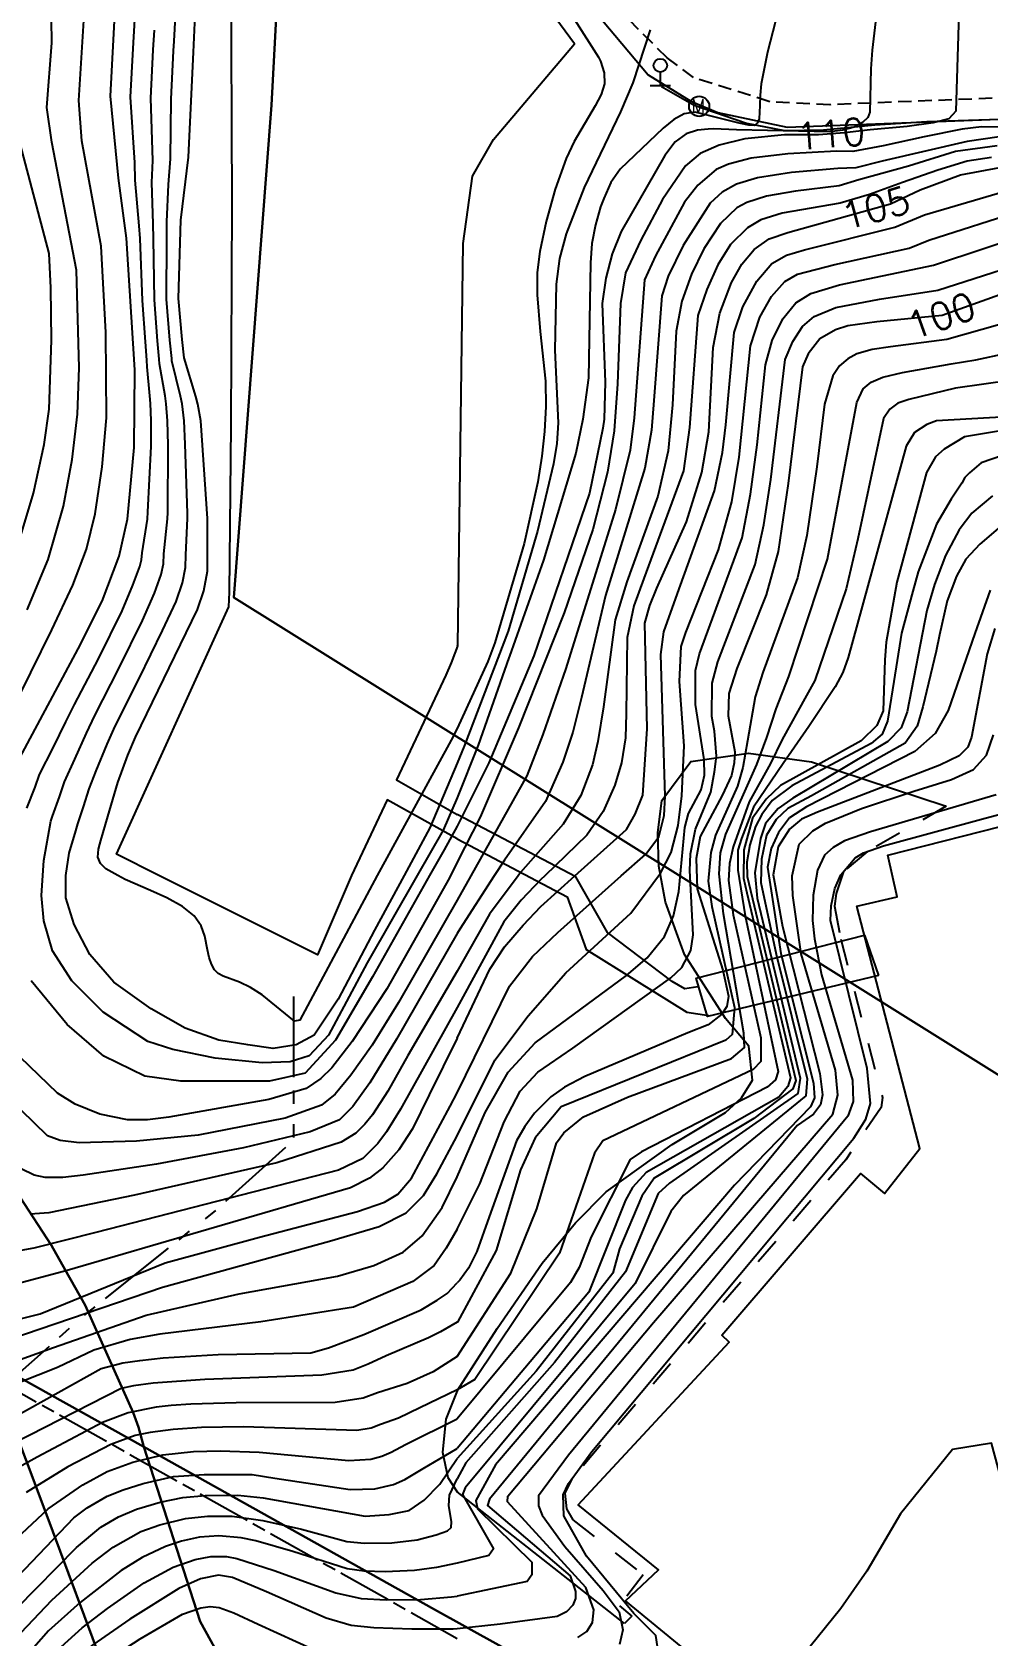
# Model space of a CAD drawing. Header units: feet. Extents: x 197796 to 199821, y 552499 to 555392.
# Drawn here: x 199085.2 to 199156.3, y 554191.9 to 554311.2 of the extents above; entities that cross this region are included whole.
import ezdxf
from ezdxf.enums import TextEntityAlignment as Align

# ---------------------------------------------------------------- set-up
doc = ezdxf.new("R2010")
doc.units = ezdxf.units.FT
doc.header["$MEASUREMENT"] = 0
for name, pattern in [('ANYANG1', [11.5, 6, -1, 1, -1.5, 1, -1]), ('ANYANG11', [1.5, 1, -0.5]), ('ANYANG6', [4, 2, -2]), ('JEON', [12, 4, -0.5, 1, -0.5, 4, -0.5, 1, -0.5])]:
    doc.linetypes.add(name, pattern=pattern)
for name, color, linetype in [('AAA008', 7, 'CONTINUOUS'), ('AAC006', 7, 'ANYANG1'), ('ADA085', 1, 'CONTINUOUS'), ('AE002', 1, 'ANYANG11'), ('AE0101', 7, 'CONTINUOUS'), ('AE200', 1, 'CONTINUOUS'), ('AE221', 7, 'CONTINUOUS'), ('AEE001', 7, 'CONTINUOUS'), ('AZ070', 7, 'CONTINUOUS'), ('AZ071', 7, 'ANYANG6'), ('CA0011', 7, 'CONTINUOUS'), ('CAA001', 7, 'CONTINUOUS'), ('CAA002', 30, 'CONTINUOUS'), ('EA0018', 7, 'JEON'), ('EA0118', 7, 'JEON'), ('wipco_지적', 20, 'CONTINUOUS')]:
    doc.layers.add(name, color=color, linetype=linetype)
doc.styles.add('GHS', font='ROMANS', dxfattribs={"bigfont": 'NGSW.shx'})
doc.styles.add('NGSW', font='ROMANS.shx', dxfattribs={"bigfont": 'NGSW.shx'})

# ---------------------------------------------------------------- blocks, each defined once
blk = doc.blocks.new('AE200')
at = {"layer": 'AE200'}
blk.add_circle((0, 0), 0.75, dxfattribs=at)
at = {"layer": 'AE200', "style": 'GHS'}
blk.add_text('M', height=1, dxfattribs=at).set_placement((-0.58, -0.48))
blk = doc.blocks.new('AEE001')
at = {"layer": 'AEE001', "color": 7}
for points in [[(-0.75, 0), (0.75, 0)], [(0, 1), (0, 0)]]:
    blk.add_lwpolyline(points, dxfattribs=at)
blk.add_circle((0, 1.5), 0.5, dxfattribs=at)

msp = doc.modelspace()

# ---------------------------------------------------------------- linework, layer by layer
at = {"layer": 'AAA008', "color": 255}
for points in [[(199135.79, 554189.14), (199129.31, 554194.47), (199131.75, 554196.79), (199125.77, 554201.63), (199137.02, 554213.73), (199136.46, 554214.25), (199146.79, 554226.28), (199148.56, 554224.79), (199151.19, 554228.14), (199146.52, 554246.17), (199149.52, 554246.85), (199148.83, 554249.96), (199158.57, 554252.43), (199159.35, 554249.35), (199167.48, 554251.26)], [(199169.66, 554191.03), (199169.16, 554191.95), (199160.84, 554190.24), (199156.54, 554206.2), (199153.62, 554205.74), (199149.75, 554200.96), (199147.26, 554196.69), (199145.32, 554193.91), (199143.04, 554191.09)]]:
    msp.add_lwpolyline(points, dxfattribs=at)
at = {"layer": 'AAC006', "color": 255, "flags": 128}
msp.add_lwpolyline([(199104.61, 554239.45), (199104.59, 554228.73), (199098.82, 554223.55), (199088.95, 554215.68), (199080.53, 554208.17), (199076.97, 554206.07), (199073.2, 554205.34), (199072.37, 554205.31)], dxfattribs=at)
at = {"layer": 'ADA085', "color": 255}
for points in [[(199094.59, 554248.46), (199091.44, 554250.04), (199099.8, 554268.45), (199099.85, 554269.54), (199099.97, 554281.9), (199100.04, 554298.42), (199099.97, 554316.26), (199101.23, 554319.94), (199110.46, 554329.13), (199116.79, 554323.12)], [(199116.79, 554265.5), (199116.82, 554265.58), (199117.22, 554295.48), (199117.92, 554300.49), (199119.47, 554303.21), (199125.51, 554310.32), (199122.74, 554314.13), (199125.62, 554314.41), (199130.98, 554308.03), (199134.17, 554306.06), (199136.18, 554305.21), (199141.34, 554304.13), (199184.03, 554305.73), (199195.7, 554308.49), (199197.56, 554308.79), (199202.05, 554308.66), (199204.42, 554308.15), (199205.25, 554307.74), (199206.77, 554306.14), (199207.92, 554303.25), (199207.86, 554301.31)], [(199116.79, 554265.5), (199116.61, 554265), (199116.32, 554264.28), (199115.94, 554263.36), (199112.27, 554255.57), (199116.78, 554252.99)], [(199116.78, 554251.18), (199111.56, 554254.07), (199108.92, 554248.45)], [(199134.67, 554240.17), (199133.71, 554240.01), (199132.78, 554240.55), (199127.95, 554244.22), (199125.61, 554248.34), (199116.78, 554252.99)], [(199116.78, 554251.18), (199124.96, 554246.86), (199126.38, 554242.94), (199133.87, 554238.27), (199135.51, 554238.03)]]:
    msp.add_lwpolyline(points, dxfattribs=at)
at = {"layer": 'ADA085', "color": 255, "flags": 128}
msp.add_lwpolyline([(199108.92, 554248.45), (199106.39, 554242.54), (199094.59, 554248.46)], dxfattribs=at)
at = {"layer": 'AE002', "color": 255}
msp.add_lwpolyline([(199205.25, 554307.74), (199205.03, 554309.2), (199202.08, 554310.02), (199198.51, 554310.06), (199194.45, 554309.63), (199187.48, 554307.93), (199183.52, 554307.28), (199182.3, 554306.9), (199178.72, 554306.6), (199164.07, 554306.58), (199144.51, 554305.8), (199140.03, 554306.02), (199134.37, 554307.82), (199132.39, 554309.28), (199127.12, 554314.56), (199126.28, 554314.57), (199125.62, 554314.41)], dxfattribs=at)
at = {"layer": 'AE0101', "color": 255}
msp.add_lwpolyline([(199148.13, 554241.02), (199135.4, 554237.95), (199134.55, 554240.81), (199147.08, 554244)], close=True, dxfattribs=at)
at = {"layer": 'AE221', "color": 255}
msp.add_lwpolyline([(199131.99, 554307.16), (199134.41, 554305.76), (199138.3, 554304.42), (199141.13, 554303.88), (199144.02, 554303.93), (199147.85, 554304.29), (199151.71, 554304.54), (199157.92, 554304.74), (199165.03, 554304.82), (199171.48, 554304.87), (199176.4, 554304.92), (199178.87, 554304.99), (199184.3, 554305.62), (199191.06, 554307.29), (199195.76, 554308.06), (199198.77, 554308.29), (199202.04, 554308.12), (199204.62, 554307.66), (199206.25, 554306.06), (199207.13, 554303.98), (199207.32, 554302.2), (199207.35, 554300.75)], dxfattribs=at)
at = {"layer": 'AZ070', "color": 255}
for points in [[(199116.78, 554210.11), (199119.74, 554214.75), (199123.11, 554219.6), (199125.58, 554222.6), (199127.86, 554224.92), (199132.77, 554228.43), (199136.73, 554230.82), (199137.92, 554231.91), (199138.74, 554233.23), (199138.47, 554235.75), (199136.74, 554237.82), (199133.69, 554242.57), (199132.28, 554246.47), (199131.78, 554249.14), (199131.71, 554251.63), (199132.01, 554254.04), (199134.15, 554256.93), (199138.45, 554257.56), (199143.14, 554256.91), (199153.15, 554253.6)], [(199129.23, 554192.79), (199116.78, 554202.6)]]:
    msp.add_lwpolyline(points, dxfattribs=at)
at = {"layer": 'AZ070', "color": 255, "flags": 128}
msp.add_lwpolyline([(199116.78, 554210.11), (199115.93, 554208.01), (199115.68, 554205.53), (199116.07, 554203.65), (199116.78, 554202.6)], dxfattribs=at)
at = {"layer": 'AZ071', "color": 255}
msp.add_lwpolyline([(199153.15, 554253.6), (199147.31, 554250.23), (199145.52, 554248.74), (199144.97, 554247.11), (199144.85, 554246.16), (199145.32, 554243.7), (199148.41, 554231.92), (199148.31, 554231.18), (199145.69, 554227.29), (199125.33, 554203.59), (199124.79, 554202.49), (199124.9, 554201.32), (199125.39, 554200.51), (199130.62, 554196.41), (199128.85, 554194.1), (199129.77, 554193.33), (199129.23, 554192.79)], dxfattribs=at)
at = {"layer": 'CAA001', "color": 255}
for points, elevation in [([(199154.16, 554314.19), (199153.88, 554305.32), (199153.35, 554304.75), (199152.19, 554304.44), (199150.25, 554304.17), (199147.5, 554303.94), (199145.59, 554303.71), (199143.67, 554303.55), (199141.13, 554303.55), (199138.18, 554303.26), (199136.28, 554302.79), (199134.85, 554302.18), (199133.76, 554301.25), (199132.05, 554298.74), (199130.44, 554295.72), (199129.31, 554293.29), (199128.92, 554291.02), (199128.71, 554285.04), (199128.46, 554281.53), (199127.96, 554278.46), (199126.88, 554274.19), (199124.74, 554268), (199121.34, 554259.44), (199118.49, 554252.8), (199116.78, 554249.45)], 110), ([(199116.78, 554236.35), (199119.2, 554241.47), (199120.31, 554243.13), (199121.69, 554244.75), (199123, 554246.15), (199125.54, 554248.42), (199129.38, 554251.86), (199130.01, 554253.02), (199130.58, 554254.42), (199130.9, 554259.37), (199130.75, 554267.22), (199131.12, 554268.55), (199131.62, 554269.83), (199133.83, 554274.77), (199134.98, 554278.43), (199135.49, 554281.46), (199135.83, 554287.74), (199136.31, 554290.29), (199137.18, 554292.57), (199137.96, 554293.94), (199138.87, 554295.02), (199139.98, 554295.82), (199141.38, 554296.3), (199149.02, 554298.42), (199151.22, 554299.47), (199154.22, 554300.59), (199157.16, 554301.12)], 105), ([(199161.43, 554293.18), (199152.87, 554290.12), (199148, 554289.65), (199145.83, 554289.34), (199144.93, 554289.06), (199143.77, 554288.37), (199142.9, 554287.27), (199142.47, 554286.29), (199141.4, 554277.62), (199140.65, 554272.56), (199139.76, 554269.32), (199137.59, 554263.85), (199136.98, 554261.99), (199136.93, 554260.32), (199137.43, 554257.66), (199137.39, 554256.82), (199137.19, 554255.89), (199136.5, 554254.39), (199134.85, 554251.35), (199134.56, 554249.71), (199134.64, 554247.45), (199136.54, 554241.4), (199136.97, 554239.46), (199136.83, 554238.69), (199136.46, 554238.12), (199135.45, 554237.33), (199133.94, 554236.75), (199126.28, 554233.49), (199124.76, 554232.69), (199123.74, 554231.99), (199122.52, 554230.76), (199121.82, 554229.78), (199121.2, 554228.71), (199119.15, 554223.05), (199118.25, 554220.47), (199117.62, 554219.24), (199116.97, 554218.34), (199116.78, 554218.14)], 100), ([(199158.84, 554281.81), (199154.51, 554281.09), (199153, 554280.17), (199152.36, 554279.61), (199151.7, 554278.44), (199149.49, 554270.28), (199148.69, 554265.8), (199148.59, 554264.5), (199148.47, 554260.7), (199148.01, 554259.6), (199146.84, 554258.47), (199140.83, 554255.15), (199139.76, 554254.14), (199138.75, 554252.72), (199138.1, 554250.36), (199138.08, 554248.24), (199138.33, 554247.17), (199141.58, 554233.39), (199141.37, 554232.74), (199140.7, 554231.96), (199130.84, 554226.36), (199129.83, 554225.23), (199129.3, 554224.3), (199126.57, 554217.45), (199116.78, 554205.82)], 95), ([(199156.78, 554266.82), (199156.22, 554264.93), (199155.04, 554258.73), (199154.76, 554257.99), (199154.12, 554257.36), (199152.68, 554256.66), (199143.59, 554253.15), (199142.39, 554252.64), (199141.49, 554251.89), (199140.67, 554250.57), (199140.28, 554248.49), (199140.97, 554244.66), (199143.77, 554233.71), (199143.96, 554232.12), (199143.82, 554231.38), (199143.28, 554230.7), (199142.08, 554229.86), (199119.17, 554202.04), (199119.04, 554201.58), (199125.19, 554196.34), (199125.59, 554195.18), (199125.58, 554194.65), (199125.37, 554194.17), (199124.91, 554193.65), (199124.21, 554193.31), (199119.97, 554192.75), (199116.78, 554192.4)], 90)]:
    msp.add_lwpolyline(points, dxfattribs=dict(at, elevation=elevation))
at = {"layer": 'CAA001', "color": 255, "flags": 128}
for points, elevation in [([(199083.86, 554256.51), (199088.58, 554265.31), (199090.36, 554268.86), (199091.64, 554272.21), (199092.25, 554274.96), (199092.74, 554280.29), (199092.79, 554286.07), (199092.18, 554295.87), (199091.57, 554300.33), (199090.98, 554306.43), (199091.34, 554312.96)], 110), ([(199116.78, 554249.45), (199116.2, 554248.27), (199114.76, 554245.71), (199111.54, 554240.01), (199108.97, 554236.1), (199107.45, 554234.13), (199106.64, 554233.34), (199105.53, 554232.59), (199102.76, 554231.79), (199095.32, 554230.47), (199093.74, 554230.27), (199092.24, 554230.26), (199090.19, 554230.69), (199088.35, 554231.44), (199087.03, 554232.26), (199084.27, 554234.92)], 110), ([(199116.78, 554236.35), (199114.69, 554232.13), (199113.45, 554229.6), (199112.44, 554228.03), (199111.24, 554226.69), (199110.25, 554225.93), (199108.83, 554225.22), (199087.76, 554219.05), (199083.78, 554218)], 105), ([(199082.83, 554207.61), (199090.28, 554211.76), (199091.89, 554212.19), (199093.16, 554212.37), (199094.91, 554212.55), (199098.99, 554212.8), (199105.88, 554212.94), (199107.2, 554213.3), (199109.83, 554214.3), (199114.11, 554216.14), (199115.29, 554216.85), (199116.03, 554217.36), (199116.78, 554218.14)], 100), ([(199079.92, 554191.96), (199088.25, 554200.65), (199089.25, 554201.39), (199090.74, 554202.26), (199091.92, 554202.74), (199093.42, 554203.22), (199095.68, 554203.72), (199097.95, 554203.88), (199101.52, 554203.87), (199103.2, 554203.61), (199108.82, 554202.77), (199110.64, 554202.82), (199112.03, 554203.13), (199112.88, 554203.52), (199114.25, 554204.33), (199116.78, 554205.82)], 95), ([(199116.78, 554192.4), (199116.48, 554192.37), (199113.41, 554192.37), (199110.58, 554192.48), (199108.9, 554192.65), (199107.04, 554193.19), (199102.6, 554195.16), (199100.07, 554196.22), (199099.02, 554196.4), (199097.67, 554196.11), (199096.08, 554195.41), (199092.42, 554193.11), (199089.66, 554191.2), (199088.08, 554189.96), (199087.15, 554189.02), (199080.6, 554179.74)], 90)]:
    msp.add_lwpolyline(points, dxfattribs=dict(at, elevation=elevation))
at = {"layer": 'CAA002', "color": 255, "flags": 128}
for points, elevation in [([(199116.78, 554259.39), (199116.32, 554258.52), (199110.83, 554248.45), (199105.08, 554237.68), (199104.68, 554237.62), (199102.28, 554239.57), (199101.4, 554240.11), (199100.58, 554240.5), (199099.37, 554240.95), (199098.99, 554241.15), (199098.72, 554241.44), (199098.5, 554241.86), (199098.33, 554242.35), (199098.2, 554242.91), (199098, 554243.94), (199097.72, 554244.7), (199097.2, 554245.45), (199096.33, 554246.15), (199095.17, 554246.78), (199093.96, 554247.34), (199092.08, 554248.15), (199091.52, 554248.46), (199090.63, 554248.94), (199090.25, 554249.33), (199090.05, 554249.82), (199090.1, 554250.41), (199090.19, 554250.78), (199090.27, 554251.05), (199090.79, 554252.85), (199091.53, 554255.38), (199092.27, 554257.41), (199092.85, 554258.74), (199097.46, 554268.23), (199097.93, 554269.62), (199098.21, 554271.09), (199098.2, 554275.01), (199097.71, 554282.27), (199097.49, 554283.53), (199097.34, 554284.1), (199096.47, 554286.97), (199096.31, 554288.33), (199096.04, 554291.39), (199096.22, 554297.22), (199096.79, 554301.9), (199097.16, 554309.72), (199097.37, 554314.09)], 114), ([(199081.91, 554257.21), (199086.63, 554266.72), (199088.17, 554270.04), (199089.19, 554272.74), (199089.84, 554275.37), (199090.36, 554278.86), (199090.68, 554282.49), (199090.64, 554288.85), (199090.29, 554295.28), (199088.85, 554303.12), (199088.63, 554306.11), (199089.05, 554312.87)], 109), ([(199084.76, 554253.45), (199085.37, 554255.03), (199085.71, 554255.97), (199086.71, 554257.96), (199087.65, 554259.88), (199088.31, 554261.17), (199090.09, 554264.57), (199091.86, 554268.13), (199092.65, 554270.06), (199093.17, 554271.44), (199093.28, 554271.93), (199093.33, 554272.45), (199093.74, 554274.97), (199093.77, 554275.51), (199094.01, 554280.37), (199094, 554282.31), (199093.95, 554283.56), (199093.92, 554284.14), (199093.71, 554286.3), (199093.68, 554286.8), (199093.58, 554288.16), (199093.37, 554291.22), (199093.18, 554295.84), (199093.11, 554296.79), (199092.81, 554300.18), (199092.8, 554301.51), (199092.48, 554306.36), (199092.67, 554309.97), (199092.8, 554312.15)], 111), ([(199084.79, 554268.22), (199086.34, 554271.97), (199087.48, 554275.93), (199088.13, 554279.39), (199088.54, 554282.77), (199088.66, 554286.21), (199088.45, 554293.5), (199086.61, 554303), (199086.24, 554305.58), (199086.62, 554310.41), (199086.59, 554312.13)], 108), ([(199116.78, 554256.8), (199114.74, 554251.99), (199112.83, 554248.45), (199110.62, 554244.37), (199107.93, 554239.25), (199106.13, 554236.56), (199104.79, 554235.85), (199103.08, 554235.58), (199101.2, 554235.85), (199099.04, 554236.2), (199096.53, 554237.1), (199094.02, 554238.54), (199091.24, 554240.51), (199089.44, 554242.57), (199088.28, 554244.81), (199087.65, 554246.79), (199087.65, 554248.31), (199087.67, 554248.46), (199087.92, 554250.11), (199088.41, 554251.77), (199088.56, 554252.29), (199088.98, 554253.57), (199089.39, 554254.89), (199089.93, 554256.24), (199090.73, 554258.23), (199091.34, 554259.55), (199093.11, 554263.11), (199094.86, 554266.68), (199095.86, 554268.84), (199096.34, 554270.23), (199096.57, 554271.37), (199096.58, 554272.3), (199096.71, 554275), (199096.71, 554275.41), (199096.55, 554280.55), (199096.47, 554282.28), (199096.31, 554283.54), (199096.2, 554284.11), (199095.55, 554286.75), (199095.54, 554286.92), (199095.4, 554288.27), (199095.15, 554291.33), (199095.18, 554295.78), (199095.18, 554297.08), (199095.29, 554299.87), (199095.46, 554301.77), (199095.49, 554306.22), (199095.66, 554309.8), (199095.71, 554310.53), (199095.82, 554312.35)], 113), ([(199116.78, 554254.22), (199115.73, 554251.81), (199113.81, 554248.45), (199110.08, 554241.94), (199107.21, 554236.56), (199105.77, 554235.04), (199104.34, 554234.59), (199102.27, 554234.5), (199098.77, 554234.86), (199095.63, 554235.49), (199093.75, 554236.11), (199090.43, 554238.27), (199088.1, 554240.6), (199086.66, 554242.84), (199086.03, 554245.08), (199085.85, 554246.97), (199085.96, 554248.46), (199086.03, 554249.57), (199086.55, 554252.49), (199086.66, 554252.87), (199087.18, 554254.3), (199087.55, 554255.43), (199088.32, 554257.1), (199089.19, 554259.05), (199089.82, 554260.36), (199091.6, 554263.84), (199093.36, 554267.41), (199094.26, 554269.45), (199094.76, 554270.84), (199094.92, 554271.65), (199094.96, 554272.37), (199095.22, 554274.98), (199095.24, 554275.46), (199095.28, 554280.46), (199095.23, 554282.29), (199095.13, 554283.55), (199095.06, 554284.13), (199094.63, 554286.52), (199094.61, 554286.86), (199094.49, 554288.22), (199094.26, 554291.27), (199094.18, 554295.81), (199094.15, 554296.94), (199094.05, 554300.02), (199094.13, 554301.64), (199093.98, 554306.29), (199094.17, 554309.89), (199094.25, 554311.34)], 112), ([(199083.86, 554272.25), (199085.26, 554276.89), (199086.05, 554280.52), (199086.42, 554283.14), (199086.6, 554288.27), (199086.55, 554292.17), (199086.41, 554294.73), (199084.19, 554303.19)], 107), ([(199116.78, 554252.12), (199115.8, 554250.36), (199114.73, 554248.45), (199110.48, 554240.91), (199107.73, 554236.19), (199105.46, 554233.73), (199102.81, 554233.14), (199099.36, 554233.14), (199096.21, 554233.14), (199093.55, 554233.53), (199090.5, 554235.01), (199087.75, 554237.37), (199085.09, 554240.62)], 111), ([(199116.78, 554246.62), (199112.41, 554238.99), (199110.44, 554235.82), (199108.87, 554233.6), (199107.69, 554232.18), (199106.68, 554231.36), (199103.98, 554230.39), (199097.5, 554229.14), (199092.93, 554228.67), (199088.66, 554228.56), (199087.23, 554228.73), (199086.29, 554229.09), (199084.35, 554230.99)], 109), ([(199116.78, 554244.13), (199112.27, 554236.27), (199110.29, 554233.03), (199109.01, 554231.25), (199108.02, 554230.27), (199105.85, 554229.37), (199100.88, 554228.19), (199094.41, 554226.98), (199088.96, 554226.16), (199087.44, 554225.98), (199086.13, 554225.98), (199085.3, 554226.15), (199084.34, 554226.62)], 108), ([(199116.78, 554241.34), (199113.11, 554235.05), (199111.61, 554232.39), (199110.47, 554230.64), (199109.91, 554229.94), (199109.24, 554229.28), (199108.15, 554228.6), (199103.36, 554227.06), (199092.78, 554224.66), (199086.4, 554223.36), (199085.01, 554223.26)], 107), ([(199116.78, 554238.63), (199112.57, 554231.06), (199111.52, 554229.38), (199110.87, 554228.51), (199109.76, 554227.4), (199107.94, 554226.52), (199089.9, 554221.88), (199085.28, 554220.71), (199084.03, 554220.5)], 106), ([(199082.94, 554215.13), (199085.75, 554215.83), (199095.05, 554219.63), (199102.06, 554221.53), (199109.37, 554223.44), (199111.37, 554224.14), (199112.37, 554224.74), (199113.37, 554225.94), (199116.25, 554231.29), (199116.78, 554232.27)], 104), ([(199082.54, 554213.63), (199085.75, 554214.73), (199094.85, 554217.83), (199107.27, 554221.23), (199110.97, 554222.33), (199112.97, 554223.34), (199114.27, 554224.64), (199115.27, 554226.24), (199116.78, 554229.08)], 103), ([(199081.14, 554211.33), (199086.75, 554213.33), (199093.65, 554215.73), (199100.56, 554217.33), (199107.87, 554218.63), (199110.57, 554219.43), (199112.77, 554220.43), (199114.17, 554221.63), (199115.67, 554223.74), (199116.78, 554226.04)], 102), ([(199116.78, 554222.14), (199115.97, 554220.73), (199115.07, 554219.43), (199113.47, 554218.23), (199109.07, 554216.33), (199102.16, 554215.23), (199094.65, 554214.33), (199092.45, 554213.93), (199089.75, 554213.13), (199087.05, 554211.83), (199078.64, 554208.53)], 101), ([(199116.78, 554212.65), (199115, 554211.52), (199113.06, 554210.66), (199110.85, 554209.96), (199109.78, 554209.55), (199107.7, 554209.24), (199100.33, 554209.22), (199096.96, 554209.12), (199095.51, 554209.02), (199094.37, 554208.9), (199092.29, 554208.46), (199090.39, 554207.74), (199085.52, 554205.16), (199081.04, 554202.69)], 98), ([(199116.78, 554210.18), (199114, 554208.84), (199112.4, 554208.08), (199111.06, 554207.6), (199110.38, 554207.33), (199109.32, 554207.15), (199100.88, 554207.43), (199097.76, 554207.37), (199095.65, 554207.22), (199093.94, 554207), (199092.82, 554206.79), (199091.02, 554206.11), (199087.82, 554204.46), (199084.71, 554202.55)], 97), ([(199079.56, 554189.43), (199088.45, 554198.44), (199090.26, 554199.95), (199091.59, 554200.73), (199092.91, 554201.3), (199094.67, 554201.83), (199096.36, 554202.17), (199098.02, 554202.31), (199100.45, 554202.35), (199102.35, 554202.15), (199109.92, 554200.79), (199111.72, 554200.91), (199113.21, 554201.21), (199114.33, 554201.97), (199115.49, 554203.17), (199116.78, 554205.06)], 94), ([(199116.78, 554197.29), (199115.23, 554196.96), (199113.61, 554196.75), (199111.41, 554196.64), (199109.85, 554196.69), (199108.6, 554196.86), (199104.55, 554198.16), (199101.79, 554198.95), (199100.7, 554199.18), (199099.05, 554199.32), (199097.61, 554199.21), (199096.27, 554198.93), (199095.07, 554198.53), (199093.33, 554197.71), (199091.77, 554196.73), (199088.74, 554194.36), (199086.36, 554192.25), (199080.18, 554185.22)], 92), ([(199081.41, 554183.94), (199087.31, 554191.06), (199088.87, 554192.46), (199090.76, 554193.92), (199093.5, 554195.82), (199095.64, 554196.99), (199097.28, 554197.56), (199098.44, 554197.78), (199099.61, 554197.79), (199100.39, 554197.64), (199103.15, 554196.73), (199107.75, 554195.07), (199109.64, 554194.65), (199111.5, 554194.55), (199114.04, 554194.57), (199116.36, 554194.77), (199116.78, 554194.82)], 91), ([(199084.38, 554182.36), (199087.96, 554187.48), (199089.12, 554188.8), (199090.01, 554189.52), (199091.28, 554190.41), (199093.2, 554191.66), (199096.34, 554193.5), (199097.71, 554193.96), (199098.41, 554194.07), (199099.08, 554193.99), (199100.15, 554193.58), (199101.97, 554192.74), (199107.62, 554190.17), (199109.65, 554189.67), (199111.27, 554189.52), (199114.82, 554189.4), (199116.78, 554189.44)], 89)]:
    msp.add_lwpolyline(points, dxfattribs=dict(at, elevation=elevation))
at = {"layer": 'CAA002', "color": 255}
for points, elevation in [([(199123.89, 554314.69), (199127.3, 554309.34), (199127.43, 554309.05), (199127.72, 554308.17), (199127.75, 554307.35), (199127.5, 554306.56), (199127.04, 554305.71), (199125.48, 554303.07), (199124.89, 554301.8), (199124.06, 554299.51), (199123.39, 554297.12), (199122.92, 554294.87), (199122.72, 554293.31), (199122.72, 554291.65), (199122.96, 554288.93), (199123.36, 554285.23), (199123.38, 554283.35), (199123.28, 554281.49), (199123.08, 554279.64), (199122.77, 554277.73), (199121.75, 554273.16), (199119.57, 554265.76), (199119.05, 554264.36), (199116.78, 554259.39)], 114), ([(199140.85, 554313.55), (199139.86, 554309.71), (199139.4, 554307.36), (199139.32, 554306.5), (199139.3, 554305.73), (199139.25, 554304.75), (199139.13, 554304.45), (199138.9, 554304.26), (199138.47, 554304.28), (199137.76, 554304.43), (199134.48, 554305.25), (199133.67, 554305.13), (199132.9, 554304.71), (199132.11, 554304.05), (199128.91, 554301), (199128.22, 554300.01), (199127.68, 554298.83), (199127.45, 554298.19), (199127.07, 554296.85), (199126.79, 554295.47), (199126.69, 554294.03), (199126.55, 554285.47), (199126.13, 554282.39), (199125.6, 554279.87), (199123.2, 554271.92), (199120.68, 554264.78), (199120.62, 554264.65), (199118.33, 554258.15), (199116.78, 554254.22)], 112), ([(199147.99, 554312.8), (199147.64, 554309.86), (199147.56, 554308.48), (199147.49, 554305.24), (199147.33, 554304.84), (199146.94, 554304.47), (199146.31, 554304.14), (199145.48, 554303.9), (199144.47, 554303.78), (199137.57, 554303.92), (199135.85, 554304), (199135.45, 554303.99), (199134.65, 554303.9), (199133.81, 554303.64), (199133, 554303.04), (199132.23, 554302.03), (199128.98, 554296.37), (199128.32, 554294.71), (199127.84, 554292.9), (199127.56, 554291.01), (199127.79, 554285.16), (199127.71, 554282.4), (199127.61, 554281.73), (199126.62, 554276.89), (199122.48, 554264.79), (199119.13, 554256.82), (199116.78, 554252.12)], 111), ([(199131.14, 554311.36), (199129.84, 554307.42), (199128.92, 554305.26), (199126.23, 554299.65), (199124.89, 554296.2), (199124.4, 554294.36), (199124.14, 554292.45), (199124.05, 554287.54), (199124.28, 554282.12), (199124.2, 554280.58), (199123.94, 554279.07), (199122.76, 554274.08), (199120.56, 554266.62), (199117.29, 554258.06), (199116.78, 554256.8)], 113), ([(199158.77, 554304.1), (199155.78, 554304.16), (199154.35, 554303.99), (199151.52, 554303.41), (199148.47, 554302.75), (199146.22, 554302.32), (199145.01, 554302.33), (199141.39, 554302.15), (199138.65, 554301.82), (199136.97, 554301.38), (199136.04, 554300.99), (199134.69, 554299.82), (199133.69, 554298.55), (199131.52, 554294.56), (199130.72, 554292.76), (199129.94, 554282.49), (199129.65, 554280.09), (199128.55, 554275.67), (199124.85, 554263.84), (199123.16, 554258.93), (199121.95, 554255.87), (199117.79, 554248.42), (199116.78, 554246.62)], 109), ([(199160.66, 554303.92), (199154.71, 554303.05), (199148.4, 554301.59), (199146.44, 554301.09), (199145.1, 554301.05), (199141.65, 554300.75), (199139.12, 554300.37), (199137.55, 554299.88), (199136.48, 554299.29), (199135.61, 554298.48), (199133.6, 554295.32), (199132.47, 554293.05), (199132, 554291.57), (199131.41, 554283.78), (199131.24, 554281.59), (199130.75, 554278.75), (199127.81, 554269.29), (199126.02, 554261.69), (199125.39, 554259.11), (199124.65, 554256.89), (199123.36, 554253.95), (199120.29, 554249.58), (199119.54, 554248.42), (199116.97, 554244.46), (199116.78, 554244.13)], 108), ([(199156.96, 554302.75), (199153.84, 554302.32), (199150.36, 554301.23), (199146.66, 554300.22), (199145.19, 554299.77), (199141.94, 554299.36), (199139.78, 554298.99), (199138.32, 554298.52), (199137.59, 554298.13), (199136.37, 554296.96), (199135.14, 554295.08), (199134.22, 554293.18), (199133.48, 554291.19), (199133.06, 554288.95), (199132.79, 554283.48), (199132.47, 554280.04), (199131.7, 554276.68), (199129.39, 554270.29), (199128.54, 554267.48), (199127.67, 554261), (199127.25, 554258.41), (199126.85, 554256.69), (199125.97, 554254.4), (199124.66, 554252.27), (199121.49, 554248.66), (199121.31, 554248.42), (199119.19, 554245.58), (199116.78, 554241.34)], 107), ([(199156.53, 554301.88), (199154.71, 554301.59), (199152.53, 554300.94), (199149.92, 554300), (199147.45, 554299.13), (199145.28, 554298.47), (199140.96, 554297.72), (199139.38, 554297.24), (199138.37, 554296.64), (199137.12, 554295.4), (199136.17, 554293.88), (199135.34, 554292.06), (199134.69, 554290.12), (199134.05, 554281.78), (199133.61, 554278.55), (199130.66, 554270.55), (199129.92, 554268.51), (199129.43, 554266.15), (199129.34, 554260.51), (199129.29, 554258.69), (199129, 554256.83), (199128.5, 554255.18), (199127.64, 554253.22), (199126.43, 554251.44), (199123.29, 554248.42), (199123, 554248.14), (199121.54, 554246.61), (199120.24, 554245.01), (199116.78, 554238.63)], 106), ([(199116.78, 554232.27), (199120.67, 554240.21), (199122.37, 554242.42), (199124.27, 554244.22), (199128.99, 554248.42), (199130.78, 554250.02), (199131.78, 554251.32), (199132.18, 554252.92), (199132.26, 554254.36), (199131.92, 554264.9), (199132.14, 554266.58), (199133.16, 554269.44), (199135.91, 554277.06), (199136.52, 554279.91), (199136.76, 554281.97), (199137.39, 554288.86), (199138.03, 554290.77), (199139.07, 554292.66), (199140.18, 554293.98), (199141.28, 554294.61), (199142.62, 554294.99), (199149.35, 554296.69), (199151.55, 554297.6), (199158.38, 554299.62)], 104), ([(199116.78, 554229.08), (199119.57, 554234.71), (199122.07, 554238.01), (199124.87, 554241.21), (199129.7, 554245.64), (199131.91, 554248.63), (199132.71, 554250.16), (199133.22, 554252.17), (199133.5, 554254.38), (199133.66, 554258.09), (199133.31, 554262.88), (199133.44, 554265.48), (199133.79, 554266.54), (199136.21, 554272.67), (199137.2, 554276.26), (199137.76, 554279.58), (199138.61, 554287.87), (199139.3, 554289.98), (199140.16, 554291.53), (199141.15, 554292.64), (199142.09, 554293.2), (199144.88, 554293.91), (199150.41, 554295.12), (199151.88, 554295.73), (199158.83, 554297.96)], 103), ([(199116.78, 554226.04), (199118.87, 554230.81), (199120.57, 554233.81), (199122.57, 554236.01), (199129.38, 554241.01), (199130.9, 554242.33), (199132.19, 554243.92), (199132.88, 554245.45), (199133.26, 554247.25), (199133.71, 554252.03), (199133.99, 554253.07), (199134.92, 554254.83), (199135.17, 554255.91), (199135.16, 554257.07), (199134.5, 554261.16), (199134.51, 554263.71), (199134.8, 554264.94), (199137.97, 554273.58), (199138.6, 554276.81), (199139.1, 554280.5), (199139.71, 554286.44), (199140.22, 554288.25), (199141.01, 554289.86), (199141.98, 554291.05), (199143.1, 554291.76), (199145.23, 554292.39), (199152.21, 554293.86), (199159.93, 554296.41)], 102), ([(199116.78, 554222.14), (199118.47, 554225.51), (199120.27, 554230.11), (199121.47, 554232.41), (199122.77, 554233.81), (199125.37, 554235.61), (199132.67, 554240.84), (199133.48, 554241.61), (199134.16, 554242.88), (199134.33, 554244.03), (199134.09, 554248.81), (199134.13, 554250.05), (199134.51, 554251.89), (199135.65, 554254.66), (199135.93, 554256.15), (199136.07, 554257.33), (199135.92, 554259.18), (199135.73, 554260.29), (199135.75, 554262.77), (199136.16, 554264.35), (199138.94, 554271.6), (199139.6, 554274.55), (199140.12, 554277.92), (199141.19, 554286.84), (199141.74, 554288.17), (199142.47, 554289.29), (199143.33, 554290.05), (199144.94, 554290.71), (199148.21, 554291.32), (199152.54, 554291.99), (199161.34, 554294.82)], 101), ([(199157.15, 554289.44), (199153.2, 554288.32), (199149.02, 554287.78), (199147.65, 554287.58), (199146.51, 554287.27), (199145.83, 554286.89), (199145.22, 554286.36), (199144.73, 554285.63), (199144.1, 554283.52), (199143.53, 554278.86), (199142.78, 554273.75), (199142.09, 554270.59), (199139.52, 554263.55), (199138.95, 554261.75), (199138.37, 554258.46), (199138.04, 554256.49), (199137.63, 554255.09), (199135.99, 554251.44), (199135.66, 554250.17), (199135.45, 554248.03), (199135.72, 554246.15), (199137.41, 554238.63), (199137.24, 554236.63), (199136.77, 554236.19), (199124.52, 554231.24), (199122.57, 554228.93), (199121.5, 554226.55), (199119.69, 554220.54), (199116.79, 554215.22), (199116.78, 554215.21)], 99), ([(199116.78, 554212.65), (199120.77, 554218.86), (199122.71, 554223.65), (199124.17, 554228.57), (199124.72, 554229.31), (199126.18, 554230.5), (199129.44, 554231.95), (199137.18, 554234.83), (199138.15, 554235.65), (199138.11, 554236.73), (199136.58, 554245.59), (199136.27, 554248.57), (199136.36, 554250.13), (199136.77, 554251.52), (199139.07, 554256.7), (199139.81, 554258.71), (199140.51, 554260.84), (199141.45, 554263.26), (199144.34, 554271.99), (199146.52, 554283.64), (199146.99, 554284.66), (199147.57, 554285.15), (199148.45, 554285.53), (199149.92, 554285.87), (199153.53, 554286.51), (199155.36, 554286.82), (199157.68, 554287.31)], 98), ([(199158.07, 554285.3), (199153.86, 554284.7), (199150.37, 554283.86), (199149.56, 554283.58), (199148.97, 554283.15), (199148.49, 554282.46), (199146.59, 554273.49), (199145.71, 554269.77), (199143.39, 554262.96), (199142.77, 554261.83), (199140.96, 554258.58), (199140.09, 554256.78), (199138.49, 554253.94), (199137.3, 554250.58), (199137.05, 554249.35), (199136.97, 554248.07), (199137.32, 554245.53), (199139.36, 554236.37), (199139.38, 554234.62), (199138.8, 554234.01), (199127.61, 554228.7), (199126.99, 554227.78), (199124.39, 554220.36), (199118.08, 554210.95), (199116.78, 554210.18)], 97), ([(199159, 554282.66), (199152.43, 554282.29), (199151.73, 554282.01), (199150.8, 554281.4), (199150.17, 554280.39), (199145.87, 554264.67), (199145.48, 554263.55), (199144.9, 554262.49), (199142.93, 554259.53), (199141.04, 554256.78), (199138.82, 554253.53), (199137.92, 554251.19), (199137.67, 554250.33), (199137.67, 554248.85), (199138.2, 554245.45), (199140.66, 554233.87), (199140.46, 554233.25), (199139.84, 554232.71), (199130.49, 554227.9), (199129.64, 554227.33), (199126.75, 554221.57), (199125.85, 554219.28), (199125.2, 554218.17), (199116.78, 554208.03)], 96), ([(199157.36, 554279.7), (199155.76, 554279.16), (199154.9, 554278.42), (199154.55, 554278.05), (199154.32, 554277.63), (199153.53, 554276.45), (199152.45, 554274.58), (199151.08, 554271.04), (199150.68, 554269.61), (199149.84, 554266.48), (199149.44, 554263.98), (199148.79, 554259.94), (199148.39, 554258.97), (199147.58, 554258.28), (199141.68, 554255.13), (199140.22, 554254.04), (199139.45, 554252.99), (199138.97, 554252.1), (199138.56, 554250.73), (199138.32, 554249.43), (199138.36, 554248.37), (199141.98, 554233.2), (199141.76, 554232.57), (199138.84, 554230.36), (199131.43, 554225.93), (199130.51, 554224.58), (199128.85, 554220.67), (199128.35, 554218.86), (199122.66, 554211.57), (199116.78, 554205.06)], 94), ([(199156.6, 554276.7), (199155.07, 554275.41), (199154.21, 554274.26), (199154.12, 554274.18), (199153.1, 554272.27), (199152.3, 554270.1), (199151.73, 554268.16), (199150.25, 554260.62), (199149.81, 554259.43), (199148.83, 554258.41), (199141.75, 554254.2), (199140.65, 554253.44), (199139.72, 554252.33), (199139.35, 554251.2), (199138.92, 554248.64), (199139.09, 554246.76), (199142.3, 554233.38), (199142.12, 554232.23), (199132.58, 554225.55), (199131.74, 554224.78), (199129.29, 554218.97), (199124.03, 554212.22), (199117.41, 554204.74), (199116.78, 554203.55)], 93), ([(199158.25, 554275.3), (199155.66, 554273.1), (199154.63, 554271.98), (199153.93, 554270.73), (199153.24, 554268.88), (199152.66, 554266.35), (199152.42, 554265.15), (199151.41, 554260.99), (199151.01, 554259.57), (199150.1, 554258.3), (199143.13, 554254.38), (199141.38, 554253.43), (199140.51, 554252.61), (199139.8, 554251.46), (199139.41, 554249.66), (199139.36, 554247.92), (199140.51, 554242.6), (199142.82, 554233.32), (199142.72, 554232.06), (199133.62, 554224.65), (199132.68, 554223.46), (199130.01, 554218.1), (199117.37, 554202.88), (199117.17, 554202.4), (199119.48, 554198.36), (199119.12, 554197.85), (199116.78, 554197.29)], 92), ([(199156.42, 554269.67), (199155.3, 554266.46), (199153.31, 554260.73), (199152.35, 554259.01), (199150.82, 554257.68), (199142.77, 554253.56), (199141.51, 554252.73), (199140.68, 554251.66), (199140.14, 554250.46), (199139.87, 554249.07), (199140.86, 554242.64), (199143.28, 554232.99), (199143.37, 554231.91), (199143.07, 554231.24), (199137.41, 554225.41), (199119.63, 554204.6), (199118.16, 554201.95), (199118.3, 554201.32), (199122.32, 554197.37), (199122.34, 554196.42), (199121.98, 554195.93), (199116.78, 554194.82)], 91), ([(199125.75, 554191.75), (199126.43, 554192.19), (199126.85, 554192.88), (199126.94, 554193.8), (199126.35, 554195.48), (199120.51, 554201.84), (199120.55, 554202.28), (199131.39, 554215.18), (199144.73, 554230.7), (199145.1, 554232.11), (199144.93, 554233.96), (199142.38, 554242.61), (199141.75, 554246.97), (199141.7, 554248.42), (199142.21, 554250.77), (199143.25, 554251.78), (199144.17, 554252.35), (199146.87, 554253.43), (199150.76, 554254.72), (199153.56, 554255.58), (199155.18, 554256.34), (199156.15, 554257.41), (199156.69, 554258.92)], 89), ([(199156.89, 554254.46), (199147.53, 554251.69), (199145.59, 554251.04), (199144.75, 554250.53), (199144.11, 554249.95), (199143.59, 554248.85), (199143.27, 554246.98), (199143.21, 554245.11), (199143.35, 554243.73), (199143.88, 554241.07), (199146.18, 554233.23), (199146.23, 554231.63), (199145.84, 554230.53), (199125.05, 554205.31), (199122.83, 554202.3), (199122.83, 554201.54), (199123.09, 554200.86), (199124.78, 554198.53), (199127.65, 554195.26), (199128.84, 554193.66), (199129.09, 554192.33), (199128.85, 554191.22)], 88), ([(199131.68, 554191.09), (199131.56, 554191.89), (199129.91, 554193.53), (199126.4, 554197.81), (199124.72, 554200.81), (199124.67, 554202.37), (199125.07, 554203.22), (199126.79, 554205.58), (199146.29, 554228.91), (199147.17, 554230.31), (199147.54, 554231.48), (199147.28, 554234.09), (199144.56, 554245.11), (199144.59, 554246.19), (199144.87, 554247.48), (199145.33, 554248.51), (199146.38, 554249.77), (199147.01, 554250.14), (199148.5, 554250.66), (199156.05, 554252.72), (199158.5, 554253.36)], 87), ([(199116.78, 554215.21), (199115.53, 554214.5), (199114.64, 554214.06), (199111.5, 554212.7), (199110.15, 554212.08), (199109.03, 554211.64), (199106.71, 554211.28), (199098.01, 554210.94), (199094.15, 554210.68), (199092.7, 554210.47), (199091.79, 554210.27), (199083.81, 554206.21)], 99), ([(199078.86, 554194.33), (199086.34, 554201.33), (199088.92, 554203.12), (199090.73, 554204.1), (199092.65, 554204.79), (199094.87, 554205.34), (199097.16, 554205.58), (199099.15, 554205.64), (199102.05, 554205.53), (199108.71, 554204.93), (199110.36, 554205.03), (199111.16, 554205.24), (199111.87, 554205.53), (199112.94, 554206.11), (199116.78, 554208.03)], 96), ([(199080.68, 554188.27), (199086.61, 554194.52), (199089.63, 554197.29), (199091.18, 554198.48), (199093.24, 554199.64), (199094.66, 554200.14), (199096.57, 554200.61), (199098.2, 554200.79), (199100.04, 554200.78), (199102.32, 554200.47), (199105.19, 554199.81), (199108.56, 554198.9), (199109.88, 554198.76), (199111.91, 554198.79), (199113.8, 554199.02), (199115.22, 554199.38), (199116.05, 554199.68), (199116.32, 554199.94), (199116.35, 554200.37), (199116.16, 554201.58), (199116.21, 554202.34), (199116.78, 554203.55)], 93)]:
    msp.add_lwpolyline(points, dxfattribs=dict(at, elevation=elevation))
at = {"layer": 'EA0018', "color": 255, "flags": 128}
msp.add_lwpolyline([(198917.75, 554166.59), (198929.01, 554181.27), (198930.71, 554183.59), (198936.94, 554189.46), (198952.41, 554199.97), (198959.09, 554203.9), (198975.19, 554213.37), (198990.59, 554223.5), (199007.92, 554236.73), (199020.95, 554241.56), (199028.56, 554243.4), (199036.04, 554243.89), (199047.25, 554241.81), (199058.93, 554237.46), (199061, 554232.15), (199076.31, 554214.44), (199080.44, 554212.12), (199081.41, 554211.65), (199083.61, 554210.33), (199091.18, 554206.08), (199116.78, 554191.69)], dxfattribs=at)
at = {"layer": 'EA0118', "color": 255, "flags": 128}
msp.add_lwpolyline([(198917.75, 554166.59), (198929.01, 554181.27), (198930.71, 554183.59), (198936.94, 554189.46), (198952.41, 554199.97), (198959.09, 554203.9), (198975.19, 554213.37), (198990.59, 554223.5), (199007.92, 554236.73), (199020.95, 554241.56), (199028.56, 554243.4), (199036.04, 554243.89), (199047.25, 554241.81), (199058.93, 554237.46), (199061, 554232.15), (199076.31, 554214.44), (199080.44, 554212.12), (199081.41, 554211.65), (199083.61, 554210.33), (199091.18, 554206.08), (199116.78, 554191.69)], dxfattribs=at)
at = {"layer": 'wipco_지적', "color": 20}
for points in [[(199103.81, 554321.58), (199102.96, 554305.76), (199100.16, 554269.13), (199141.4, 554243.38), (199166.48, 554227.71), (199175.33, 554197.13), (199169.53, 554186.64), (199161.54, 554172.34), (199156.02, 554172.25), (199127.17, 554187.14), (199115.1, 554193.83), (199093.47, 554205.95), (199093.08, 554207.4), (199092.67, 554208.5), (199090.87, 554212.54), (199089.09, 554216.48), (199087.61, 554219.1), (199086.59, 554220.92), (199084.23, 554224.55)], [(199255.33, 554181.36), (199207.69, 554176.78), (199161.54, 554172.34), (199169.53, 554186.64), (199175.33, 554197.13), (199166.48, 554227.71), (199141.4, 554243.38), (199100.16, 554269.13), (199102.96, 554305.76), (199103.81, 554321.58)], [(199084.23, 554224.55), (199086.59, 554220.92), (199087.61, 554219.1), (199089.09, 554216.48), (199090.87, 554212.54), (199092.67, 554208.5), (199093.08, 554207.4), (199093.47, 554205.95), (199081.88, 554212.39)], [(199081.88, 554212.39), (199086.07, 554201.29), (199090.8, 554188.61), (199095.97, 554178.19), (199102.81, 554171.03), (199107.74, 554167.33), (199097.53, 554165.65), (199082.31, 554164.19)]]:
    msp.add_lwpolyline(points, dxfattribs=at)
for points in [[(199081.88, 554212.39), (199093.47, 554205.95), (199097.66, 554192.94), (199103.24, 554182.82), (199107.98, 554176.39), (199111.16, 554173.14), (199117.72, 554168.54), (199107.74, 554167.33), (199102.81, 554171.03), (199095.97, 554178.19), (199090.8, 554188.61), (199086.07, 554201.29), (199081.88, 554212.39)], [(199156.02, 554172.25), (199117.72, 554168.54), (199111.16, 554173.14), (199107.98, 554176.39), (199103.24, 554182.82), (199097.66, 554192.94), (199093.47, 554205.95), (199115.1, 554193.83), (199127.17, 554187.14), (199156.02, 554172.25)]]:
    msp.add_lwpolyline(points, close=True, dxfattribs=at)

# ---------------------------------------------------------------- block references
at = {"layer": 'AE200', "color": 255, "rotation": 359.99}
msp.add_blockref('AE200', (199134.78, 554305.68), dxfattribs=at)
at = {"layer": 'AEE001', "color": 255, "rotation": 359.99}
msp.add_blockref('AEE001', (199131.89, 554307.22), dxfattribs=at)

# ---------------------------------------------------------------- texts
at = {"layer": 'CA0011', "style": 'NGSW'}
for s, rotation, p in [('110', 4.76, (199147.21, 554302.84)), ('105', 15.51, (199150.66, 554297.84)), ('100', 19.67, (199155.56, 554290.02))]:
    msp.add_text(s, height=2, rotation=rotation, dxfattribs=at).set_placement(p, align=Align.RIGHT)

doc.saveas('drawing.dxf')
